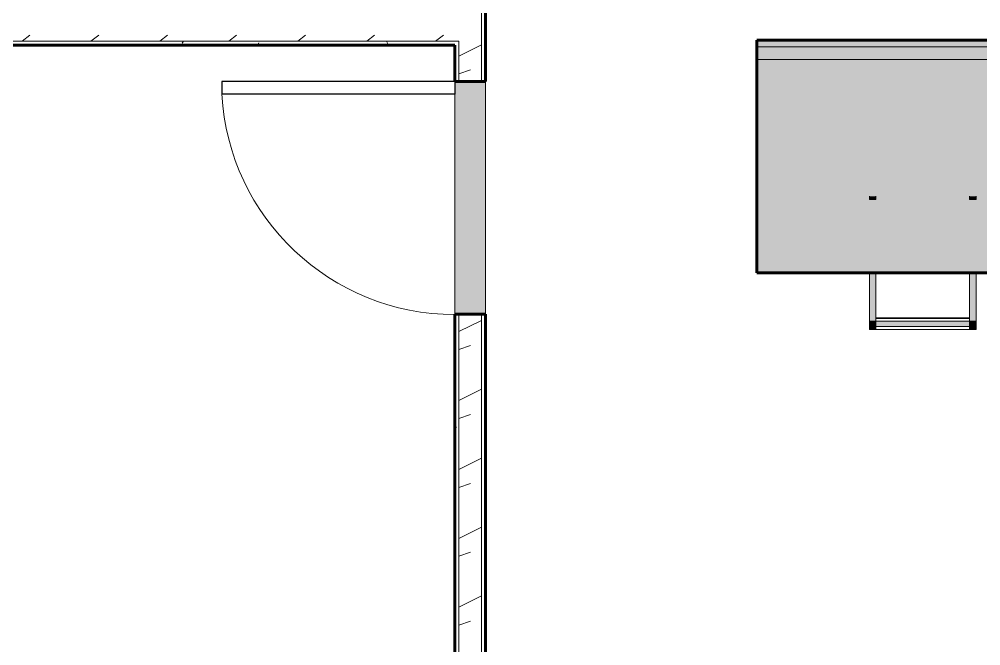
# Model space of a CAD drawing. Header units: inches. Extents: x -4061 to -1937, y 10959 to 12323.
# Drawn here: x -2364.4 to -2215.7, y 11343.3 to 11440.3 of the extents above; entities that cross this region are included whole.
import ezdxf

# ---------------------------------------------------------------- set-up
doc = ezdxf.new("R2010")
doc.units = ezdxf.units.IN
doc.header["$MEASUREMENT"] = 0
for name, color, linetype, lineweight in [('0-1', 7, 'Continuous', 5), ('0-2', 250, 'Continuous', 9), ('A-DOOR-1', 250, 'Continuous', 9), ('A-DOOR-2', 50, 'Continuous', 30), ('A-WALL-1', 8, 'Continuous', 5), ('A-WALL-2', 10, 'Continuous', 60), ('A-WALL-3', 7, 'Continuous', 18), ('A-WALL-PATT-1', 250, 'Continuous', 9), ('A-WALL-PATT-2', 253, 'Continuous', 9), ('I-FURN-1', 250, 'Continuous', 9), ('I-FURN-2', 9, 'Continuous', 9), ('Q-CASE-1', 9, 'Continuous', 9), ('Q-CASE-2', 10, 'Continuous', 60), ('Q-CASE-3', 250, 'Continuous', 9)]:
    doc.layers.add(name, color=color, linetype=linetype, lineweight=lineweight)
pattern_1 = [(0, (0, 0), (20.48, 5.12), [0.845, -14.515, 0.845, -14.515, -81.92]), (0, (0, 0), (20.48, 5.12), [-30.72, 0.845, -29.875, 0.845, -14.515, -35.84]), (0, (0, 0), (20.48, 5.12), [-76.8, 0.845, -9.395, 0.845, -24.755]), (120, (7.68, 2.56), (-14.67405, 15.1762003), [0.845, -14.515, 0.845, -14.515, -81.92]), (120, (7.68, 2.56), (-14.67405, 15.1762003), [-30.72, 0.845, -29.875, 0.845, -14.515, -35.84]), (120, (7.68, 2.56), (-14.67405, 15.1762003), [-76.8, 0.845, -9.395, 0.845, -24.755]), (240, (10.24, 12.8), (-5.80595, -20.2962003), [0.845, -14.515, 0.845, -14.515, -81.92]), (240, (10.24, 12.8), (-5.80595, -20.2962003), [-30.72, 0.845, -29.875, 0.845, -14.515, -35.84]), (240, (10.24, 12.8), (-5.80595, -20.2962003), [-76.8, 0.845, -9.395, 0.845, -24.755])]
pattern_2 = [(216.87, (4.265, 10.662), (31.9871619, 21.32545714), [5.331, -47.981]), (206.565, (10.662, 7.464), (-10.662476, -10.6620098), [11.921, -11.921]), (198.435, (10.662, 2.132), (-21.32449365, -10.6625869), [6.744, -26.974])]

# ---------------------------------------------------------------- blocks, each defined once
blk = doc.blocks.new('Single-Flush - 36_ x 84_-1372839-ENLARGED RCP - 3RD FLOOR PLAN - EAST')
at = {"layer": 'A-DOOR-1'}
blk.add_arc((18, 2.37), 36.07, 93.1789, 180, dxfattribs=at)
at = {"layer": 'A-DOOR-2'}
for p, q in [((16, 2.37), (16, 38.39)), ((18, 38.39), (16, 38.39)), ((18, 2.37), (18, 38.39)), ((18, 2.37), (16, 2.37))]:
    blk.add_line(p, q, dxfattribs=at)
blk = doc.blocks.new('OD_CW_Base Cabinet - OD_CW_Base Cabinet-2044941-ENLARGED RCP - 3RD FLOOR PLAN - EAST')
at = {"layer": 'Q-CASE-1'}
h = blk.add_hatch(color=256, dxfattribs=at)
h.paths.add_polyline_path([(11.86, 24), (0.74, 24), (0.74, -9), (138.27, -9), (138.27, 24), (42.52, 24)], flags=0)
h.paths.add_polyline_path([(17.16, 12.64), (18.16, 12.64), (18.16, 12.14), (17.16, 12.14), (17.16, 12.64)], flags=0)
h.paths.add_polyline_path([(32.66, 12.64), (33.66, 12.64), (33.66, 12.14), (32.66, 12.14), (32.66, 12.64)], flags=0)
h.paths.add_polyline_path([(45.16, 12.64), (46.16, 12.64), (46.16, 12.14), (45.16, 12.14), (45.16, 12.64)], flags=0)
h.paths.add_polyline_path([(60.66, 12.64), (61.66, 12.64), (61.66, 12.14), (60.66, 12.14), (60.66, 12.64)], flags=0)
h.paths.add_polyline_path([(76.38, 12.64), (77.38, 12.64), (77.38, 12.14), (76.38, 12.14), (76.38, 12.64)], flags=0)
h.paths.add_polyline_path([(104.38, 12.64), (105.38, 12.64), (105.38, 12.14), (104.38, 12.14), (104.38, 12.64)], flags=0)
h.paths.add_polyline_path([(91.88, 12.64), (92.88, 12.64), (92.88, 12.14), (91.88, 12.14), (91.88, 12.64)], flags=0)
h.paths.add_polyline_path([(119.88, 12.64), (120.88, 12.64), (120.88, 12.14), (119.88, 12.14), (119.88, 12.64)], flags=0)
h = blk.add_hatch(color=256, dxfattribs=at)
h.paths.add_polyline_path([(73.18, -9), (60.19, -9), (60.19, -11), (138.27, -11), (138.27, -9), (103.84, -9)], flags=0)
h.paths.add_polyline_path([(0.74, -9), (0.74, -11), (36.19, -11), (36.19, -9), (11.86, -9)], flags=0)
h = blk.add_hatch(color=256, dxfattribs=at)
h.paths.add_polyline_path([(36.01, -11), (0.74, -11), (0.74, -12), (36.19, -12), (36.16, -11), (36.05, -11)], flags=0)
h.paths.add_polyline_path([(134.49, -11), (60.19, -11), (60.19, -12), (138.27, -12), (138.27, -11)], flags=0)
at = {"layer": 'Q-CASE-2'}
for p, q in [((138.27, 24), (0.74, 24)), ((0.74, 24), (0.74, -12)), ((138.27, -12), (138.27, 24)), ((0.74, -12), (138.27, -12))]:
    blk.add_line(p, q, dxfattribs=at)
at = {"layer": 'Q-CASE-3'}
for p, q in [((0.74, 24), (0.74, -9)), ((0.74, 24), (138.27, 24)), ((138.27, -9), (138.27, 24)), ((0.74, -9), (0.74, -11)), ((0.74, -9), (138.27, -9)), ((138.27, -11), (138.27, -9)), ((0.74, -11), (0.74, -12)), ((0.74, -11), (36.19, -11)), ((0.74, -11), (36.19, -11)), ((60.19, -11), (138.27, -11)), ((60.19, -11), (138.27, -11)), ((138.27, -12), (138.27, -11)), ((0.74, -12), (36.19, -12)), ((60.19, -12), (138.27, -12))]:
    blk.add_line(p, q, dxfattribs=at)
blk = doc.blocks.new('Bar_Stool_6722_1_ - Bar_Stool_6722_1_-V19-ENLARGED RCP - 3RD FLOOR PLAN - EAST')
at = {"layer": 'I-FURN-2'}
for points in [[(16, 0), (15.5, 0), (15.5, -0.75), (16.5, -0.75), (16.5, 0)], [(1, 0), (0, 0), (0, -0.75), (1, -0.75), (1, -0.46)], [(0, -0.75), (0, -1.3), (1, -1.3), (1, -0.75)], [(0, -1.3), (0, -8.78), (1, -8.78), (1, -1.3)], [(1, -0.46), (1, -1.3), (15.5, -1.3), (15.5, -0.46)], [(15.5, -0.75), (15.5, -1.3), (16.5, -1.3), (16.5, -0.75), (16, -0.75)], [(15.5, -1.3), (15.5, -8.78), (16.5, -8.78), (16.5, -1.3), (16, -1.3)], [(0, -20.13), (0, -20.14), (1, -20.13)], [(0, -20.14), (0, -20.63), (1, -20.63), (1, -20.14)], [(15.5, -20.13), (15.5, -20.14), (16.5, -20.13)], [(15.5, -20.14), (15.5, -20.63), (16.5, -20.63), (16.5, -20.14)]]:
    blk.add_hatch(color=256, dxfattribs=at).paths.add_polyline_path(points, flags=0)
at = {"layer": 'I-FURN-1'}
for p, q in [((0, 0), (0, -0.75)), ((0, 0), (1, 0)), ((1, -0.75), (1, 0)), ((0, -0.75), (0, -1.3)), ((1, -0.75), (0, -0.75)), ((0, -1.3), (0, -8.78)), ((1, -1.3), (0, -1.3)), ((15.5, 0), (1, 0)), ((15.5, -0.46), (1, -0.46)), ((1, -1.3), (1, -0.75)), ((1, -1.3), (15.5, -1.3)), ((1, -8.78), (1, -1.3)), ((15.5, 0), (15.5, -0.75)), ((15.5, 0), (16.5, 0)), ((15.5, -0.75), (15.5, -1.3)), ((16.5, -0.75), (15.5, -0.75)), ((15.5, -1.3), (15.5, -8.78)), ((16.5, -1.3), (15.5, -1.3)), ((16.5, -0.75), (16.5, 0)), ((16.5, -1.3), (16.5, -0.75)), ((16.5, -8.78), (16.5, -1.3)), ((15.5, -1.73), (1, -1.73)), ((15.5, -1.83), (1, -1.83)), ((0, -20.14), (0, -20.63)), ((1, -20.14), (0, -20.14)), ((1, -20.63), (1, -20.14)), ((15.5, -20.14), (15.5, -20.63)), ((16.5, -20.14), (15.5, -20.14)), ((16.5, -20.63), (16.5, -20.14))]:
    blk.add_line(p, q, dxfattribs=at)
blk = doc.blocks.new('CTR - 1st Phase - Unit Layouts_rvt-1-ENLARGED RCP - 3RD FLOOR PLAN - EAST')
at = {"layer": 'A-WALL-1'}
blk.add_hatch(color=256, dxfattribs=at).paths.add_polyline_path([(-2297.07, 11394.65), (-2292.32, 11394.65), (-2292.32, 11430.65), (-2297.07, 11430.65), (-2297.07, 11398.95)], flags=0)
at = {"layer": 'A-WALL-PATT-1'}
h = blk.add_hatch(dxfattribs=at)
h.set_pattern_fill('FP_1', color=256, style=0, pattern_type=2)
h.set_pattern_definition(pattern_1)
h.paths.add_polyline_path([(-2292.54, 11255.64), (-2292.32, 11255.64), (-2292.32, 11394.65), (-2292.95, 11394.65), (-2292.95, 11255.64)], flags=0)
h.paths.add_polyline_path([(-2292.32, 11430.65), (-2292.32, 11454.28), (-2292.95, 11454.9), (-2292.95, 11430.65)], flags=0)
h = blk.add_hatch(dxfattribs=at)
h.set_pattern_fill('FP_1', color=256, style=0, pattern_type=2)
h.set_pattern_definition(pattern_1)
h.paths.add_polyline_path([(-2297.07, 11255.64), (-2296.45, 11255.64), (-2296.45, 11394.65), (-2297.07, 11394.65), (-2297.07, 11255.83)], flags=0)
h.paths.add_polyline_path([(-2297.07, 11430.65), (-2296.45, 11430.65), (-2296.45, 11436.9), (-2297.07, 11436.9), (-2297.07, 11434.02)], flags=0)
h.paths.add_polyline_path([(-2296.45, 11440.4), (-2296.45, 11452.57), (-2297.07, 11453.19), (-2297.07, 11440.4), (-2296.96, 11440.4)], flags=0)
h = blk.add_hatch(dxfattribs=at)
h.set_pattern_fill('FP_1', color=256, style=0, pattern_type=2)
h.set_pattern_definition(pattern_1)
h.paths.add_polyline_path([(-2307.87, 11436.27), (-2297.07, 11436.27), (-2297.07, 11436.9), (-2390, 11436.9), (-2390, 11436.27), (-2308.64, 11436.27)], flags=0)
h.paths.add_polyline_path([(-2393.5, 11436.27), (-2393.5, 11436.9), (-2408.37, 11436.9), (-2408.37, 11436.27), (-2394.12, 11436.27)], flags=0)
h.paths.add_polyline_path([(-2510.12, 11436.27), (-2442.37, 11436.27), (-2442.37, 11436.9), (-2510.12, 11436.89), (-2510.12, 11436.62)], flags=0)
at = {"layer": 'A-WALL-PATT-2'}
h = blk.add_hatch(dxfattribs=at)
h.set_pattern_fill('FP_2', color=256, style=0, pattern_type=2)
h.set_pattern_definition(pattern_2)
h.paths.add_polyline_path([(-2292.95, 11255.64), (-2292.95, 11394.65), (-2296.45, 11394.65), (-2296.45, 11255.64)], flags=0)
h.paths.add_polyline_path([(-2296.45, 11430.65), (-2292.95, 11430.65), (-2292.95, 11449.95), (-2296.45, 11453.45), (-2296.45, 11434.02)], flags=0)
h = blk.add_hatch(dxfattribs=at)
h.set_pattern_fill('FP_2', color=256, style=0, pattern_type=2)
h.set_pattern_definition(pattern_2)
h.paths.add_polyline_path([(-2297.07, 11436.9), (-2296.45, 11436.9), (-2296.45, 11440.4), (-2408.37, 11440.4), (-2408.37, 11440.15), (-2372.37, 11440.15), (-2372.37, 11437.15), (-2408.37, 11437.15), (-2408.37, 11436.9), (-2307.87, 11436.9)], flags=0)
h.paths.add_polyline_path([(-2489.12, 11436.9), (-2442.37, 11436.9), (-2442.37, 11440.4), (-2510.12, 11440.4), (-2510.12, 11436.9), (-2491.82, 11436.9)], flags=0)
at = {"layer": 'A-WALL-2'}
for p, q in [((-2292.32, 11448.44), (-2292.32, 11430.65)), ((-2297.07, 11436.27), (-2389.37, 11436.27)), ((-2297.07, 11430.65), (-2297.07, 11436.27)), ((-2292.32, 11430.65), (-2297.07, 11430.65)), ((-2297.07, 11255.64), (-2297.07, 11394.65)), ((-2297.07, 11394.65), (-2292.32, 11394.65)), ((-2292.32, 11394.65), (-2292.32, 11255.64))]:
    blk.add_line(p, q, dxfattribs=at)
at = {"layer": 'A-WALL-3'}
for p, q in [((-2292.95, 11449.07), (-2292.95, 11430.65)), ((-2390, 11436.9), (-2297.07, 11436.9)), ((-2297.07, 11436.9), (-2296.45, 11436.9)), ((-2296.45, 11436.9), (-2296.45, 11430.65)), ((-2297.07, 11430.65), (-2297.07, 11394.65)), ((-2292.32, 11394.65), (-2292.32, 11430.65)), ((-2296.45, 11394.65), (-2296.45, 11255.64)), ((-2292.95, 11394.65), (-2292.95, 11255.64))]:
    blk.add_line(p, q, dxfattribs=at)
at = {"layer": '0-2'}
for name, p, rotation in [('OD_CW_Base Cabinet - OD_CW_Base Cabinet-2044941-ENLARGED RCP - 3RD FLOOR PLAN - EAST', (-2112.06, 11425.02), 180), ('Single-Flush - 36_ x 84_-1372839-ENLARGED RCP - 3RD FLOOR PLAN - EAST', (-2294.7, 11412.65), 89.99999999988147), ('Bar_Stool_6722_1_ - Bar_Stool_6722_1_-V19-ENLARGED RCP - 3RD FLOOR PLAN - EAST', (-2216.44, 11392.25), 180)]:
    blk.add_blockref(name, p, dxfattribs=dict(at, rotation=rotation))

msp = doc.modelspace()

# ---------------------------------------------------------------- block references
at = {"layer": '0-1'}
msp.add_blockref('CTR - 1st Phase - Unit Layouts_rvt-1-ENLARGED RCP - 3RD FLOOR PLAN - EAST', (0, 0), dxfattribs=at)

doc.saveas('drawing.dxf')
